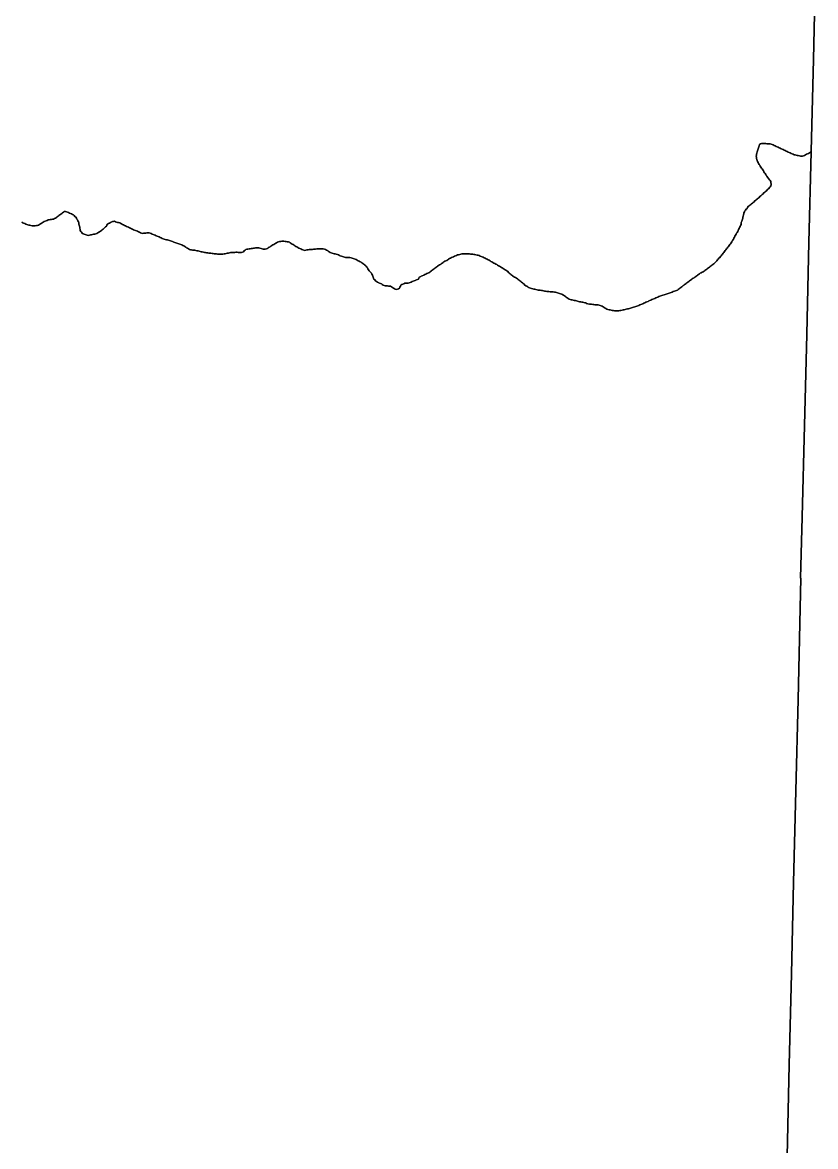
# Model space of a CAD drawing. Header units: inches. Extents: x 141448 to 685535, y 3466439 to 4099221.
# Drawn here: x 271397 to 285377, y 3782327 to 3802133 of the extents above; entities that cross this region are included whole.
import ezdxf

# ---------------------------------------------------------------- set-up
doc = ezdxf.new("R2010")
doc.units = ezdxf.units.IN
doc.header["$MEASUREMENT"] = 0
doc.layers.add('az_county', color=7, linetype='Continuous')

msp = doc.modelspace()

# ---------------------------------------------------------------- linework, layer by layer
at = {"layer": 'az_county'}
for points in [[(285377.0625, 3803091.75), (285338.78125, 3801478.75), (285299.5625, 3799864.5), (285299.28125, 3799851.5), (285287.28125, 3799845.25), (285271.15625, 3799834.25), (285253.875, 3799826), (285236.28125, 3799818.25), (285218.65625, 3799810.25), (285201.375, 3799801.75), (285185.15625, 3799791.25), (285167.875, 3799782.75), (285148.96875, 3799778.25), (285129.875, 3799775.25), (285110.875, 3799777.25), (285092.15625, 3799781.75), (285073.375, 3799787.25), (285054.65625, 3799791.25), (285035.78125, 3799795.25), (285016.65625, 3799798.5), (284997.78125, 3799801.75), (284980.875, 3799811), (284963.875, 3799820.25), (284945.78125, 3799826.75), (284927.5625, 3799833.5), (284910.0625, 3799841.25), (284892.5625, 3799849.75), (284875.28125, 3799858), (284857.875, 3799866.25), (284840.5625, 3799876.75), (284823.375, 3799883.5), (284806.0625, 3799892.25), (284788.78125, 3799900.5), (284771.375, 3799908.75), (284753.96875, 3799917.25), (284736.625, 3799925.75), (284719.25, 3799934.25), (284701.84375, 3799942.5), (284684.53125, 3799950.75), (284667.03125, 3799959.25), (284649.625, 3799967.25), (284632.125, 3799975.25), (284614.34375, 3799982.75), (284596.03125, 3799988.75), (284577.34375, 3799993.75), (284558.25, 3799996.5), (284538.9375, 3799995.75), (284519.75, 3799996.75), (284500.4375, 3799998.75), (284481.25, 3800000.5), (284461.9375, 3800000.25), (284441.9375, 3799999.75), (284422.25, 3799998), (284404.125, 3799993.75), (284391.34375, 3799981.25), (284383.25, 3799962.25), (284375.53125, 3799944.75), (284369.03125, 3799926.5), (284363.53125, 3799908), (284358.53125, 3799889.5), (284354.03125, 3799870.75), (284348.84375, 3799852.25), (284343.625, 3799833.25), (284338.75, 3799814.75), (284334.75, 3799796), (284333.03125, 3799777), (284335.25, 3799757.75), (284339.125, 3799738.75), (284343.125, 3799719.75), (284347.03125, 3799701), (284354.34375, 3799683.25), (284363.625, 3799666.25), (284373.25, 3799649.5), (284382.9375, 3799632.75), (284392.84375, 3799616.25), (284402.84375, 3799599.75), (284413.125, 3799583.5), (284423.84375, 3799567.25), (284435.75, 3799552.25), (284447.53125, 3799537), (284457.625, 3799520.5), (284465.84375, 3799503), (284476.25, 3799486.75), (284487.25, 3799471), (284498.34375, 3799455.25), (284509.75, 3799439.75), (284521.125, 3799424.25), (284532.4375, 3799408.5), (284543.84375, 3799392.75), (284555.75, 3799377.5), (284567.75, 3799362.25), (284578.84375, 3799346.25), (284588.125, 3799330.25), (284590.25, 3799310.75), (284595.25, 3799292), (284594.125, 3799272.75), (284586.25, 3799255.25), (284575.75, 3799239.25), (284564.25, 3799223.5), (284551.75, 3799208.75), (284538.25, 3799194.75), (284524.25, 3799181.75), (284510.25, 3799168.25), (284496.25, 3799155.25), (284482.03125, 3799142.25), (284467.84375, 3799129.25), (284453.625, 3799116.25), (284439.34375, 3799103.25), (284424.9375, 3799090.25), (284410.53125, 3799077.25), (284396.125, 3799064.75), (284381.75, 3799051.75), (284367.25, 3799039), (284352.75, 3799026.25), (284338.25, 3799013.5), (284323.75, 3799000.75), (284309.25, 3798988.25), (284294.75, 3798975.25), (284280.25, 3798962.75), (284265.4375, 3798950.25), (284250.25, 3798938.25), (284234.84375, 3798926.75), (284219.53125, 3798914.75), (284204.625, 3798902.5), (284190.625, 3798889.5), (284180.25, 3798873.25), (284170.03125, 3798856.75), (284157.03125, 3798842.75), (284143.75, 3798828.75), (284131.84375, 3798813.5), (284122.25, 3798796.75), (284116.03125, 3798778.5), (284110.75, 3798759.75), (284105.84375, 3798741.25), (284101.9375, 3798722.5), (284098.34375, 3798703.5), (284094.75, 3798684.5), (284090.53125, 3798665.75), (284083.9375, 3798647.75), (284075.34375, 3798630.25), (284065.125, 3798611.75), (284064.625, 3798593.25), (284064.125, 3798574.25), (284053.34375, 3798556.25), (284045.84375, 3798538.75), (284037.9375, 3798521), (284030.03125, 3798503.5), (284021.9375, 3798486), (284013.625, 3798468.5), (284004.9375, 3798451.25), (283995.25, 3798434.75), (283984.75, 3798418.5), (283975.9375, 3798401.25), (283967.34375, 3798384.25), (283957.34375, 3798367.75), (283947.53125, 3798351), (283938.25, 3798334.25), (283929.03125, 3798317), (283919.84375, 3798300), (283915.25, 3798291.75), (283910.34375, 3798283.25), (283900.53125, 3798266.75), (283890.125, 3798250.5), (283879.03125, 3798234.75), (283867.53125, 3798219.25), (283856.03125, 3798203.75), (283844.34375, 3798188.75), (283832.625, 3798173.25), (283820.84375, 3798158), (283808.9375, 3798142.75), (283797.03125, 3798127.75), (283784.9375, 3798112.75), (283772.84375, 3798097.75), (283760.75, 3798082.5), (283748.53125, 3798067.75), (283736.34375, 3798052.75), (283724.125, 3798037.75), (283711.84375, 3798022.75), (283699.53125, 3798007.75), (283687.25, 3797993.25), (283674.9375, 3797978.25), (283662.53125, 3797963.25), (283650.03125, 3797948.75), (283637.03125, 3797934.5), (283623.625, 3797920.75), (283610.03125, 3797906.75), (283596.125, 3797893.5), (283582.03125, 3797880.25), (283567.25, 3797868.25), (283551.84375, 3797856.25), (283536.625, 3797844.5), (283521.125, 3797833), (283505.53125, 3797821.75), (283490.125, 3797810.25), (283474.625, 3797798.75), (283459.125, 3797787.25), (283443.625, 3797775.75), (283428.03125, 3797764.25), (283412.34375, 3797753.25), (283396.53125, 3797742), (283380.53125, 3797731.25), (283363.625, 3797722.25), (283346.25, 3797714.25), (283330.34375, 3797703.25), (283314.53125, 3797692.25), (283298.84375, 3797681.25), (283283.03125, 3797670.25), (283267.34375, 3797659), (283251.53125, 3797647.75), (283235.84375, 3797636.75), (283220.25, 3797625.5), (283204.53125, 3797614.25), (283188.84375, 3797603), (283173.25, 3797591.75), (283157.53125, 3797580.25), (283141.84375, 3797569.25), (283126.25, 3797557.75), (283110.53125, 3797546.5), (283094.9375, 3797535.25), (283079.34375, 3797524), (283063.75, 3797512.75), (283048.25, 3797501.25), (283040.34375, 3797494.75), (283033.125, 3797489.25), (283017.9375, 3797477.25), (283002.25, 3797466.25), (282986.75, 3797454.75), (282971.84375, 3797442.25), (282957.125, 3797429.75), (282941.9375, 3797418), (282924.4375, 3797409.75), (282906.34375, 3797402.75), (282888.25, 3797396.25), (282869.9375, 3797390.25), (282851.625, 3797384.25), (282833.34375, 3797378.25), (282815.125, 3797371.75), (282797.75, 3797363.5), (282780.125, 3797355.5), (282761.4375, 3797350.75), (282742.84375, 3797346.25), (282725.25, 3797338.25), (282706.9375, 3797332), (282688.25, 3797327.25), (282669.34375, 3797322.75), (282650.84375, 3797317.75), (282632.84375, 3797311), (282615.03125, 3797303.25), (282597.53125, 3797295.25), (282579.84375, 3797287.5), (282562.25, 3797279.75), (282544.53125, 3797272.25), (282526.75, 3797264.75), (282509.03125, 3797257), (282491.3125, 3797249.25), (282473.59375, 3797241.75), (282455.90625, 3797234.25), (282438.21875, 3797226.25), (282425.40625, 3797218.25), (282403.09375, 3797210.5), (282385.71875, 3797202.25), (282368.3125, 3797193.75), (282350.8125, 3797185.5), (282333.3125, 3797177.75), (282315.59375, 3797170.25), (282297.71875, 3797162.75), (282279.71875, 3797156), (282261.59375, 3797149.25), (282243.5, 3797142.75), (282225.3125, 3797136.25), (282207.21875, 3797129.75), (282189.09375, 3797123), (282171, 3797116.25), (282152.8125, 3797109.75), (282134.71875, 3797103.25), (282116.3125, 3797097.25), (282097.8125, 3797092.25), (282078.90625, 3797088.25), (282060, 3797084.75), (282041.09375, 3797080.75), (282022.21875, 3797076.75), (282003.3125, 3797072.75), (281984.5, 3797068.75), (281965.59375, 3797064.75), (281946.71875, 3797060.75), (281927.8125, 3797056.75), (281908.90625, 3797053.25), (281889.71875, 3797051.75), (281870.40625, 3797050.75), (281851.09375, 3797051.5), (281831.90625, 3797053.5), (281812.8125, 3797056.25), (281793.8125, 3797059.25), (281774.90625, 3797063.25), (281756, 3797067.5), (281737.21875, 3797072), (281718.71875, 3797077.25), (281700.59375, 3797083.75), (281683, 3797091.75), (281666, 3797101), (281650, 3797111.75), (281634.90625, 3797123.75), (281618.3125, 3797133.75), (281600.59375, 3797141.25), (281582.3125, 3797147.75), (281563.8125, 3797152.75), (281544.90625, 3797156), (281525.71875, 3797157.75), (281506.3125, 3797158.5), (281487.09375, 3797159.75), (281467.8125, 3797161.75), (281448.90625, 3797165.25), (281430.21875, 3797169.75), (281392.5, 3797172.75), (281336.5, 3797183.5), (281336.71875, 3797191.25), (281313.21875, 3797196), (281294.5, 3797201), (281275.71875, 3797205.25), (281256.59375, 3797207.75), (281237.40625, 3797210), (281218.5, 3797213.75), (281199.71875, 3797218.25), (281181, 3797222.75), (281162.21875, 3797227.25), (281143.3125, 3797231.75), (281124.5, 3797235.75), (281105.59375, 3797240), (281086.8125, 3797244.5), (281068.09375, 3797249), (281049.5, 3797254), (281031.5, 3797260.75), (281014.71875, 3797270.25), (280998.40625, 3797280.75), (280982.8125, 3797292.25), (280968.3125, 3797305), (280953.21875, 3797317.25), (280937.21875, 3797327.75), (280919.71875, 3797336.25), (280902.09375, 3797343.75), (280884.21875, 3797351.25), (280866.21875, 3797358.25), (280848.09375, 3797365.25), (280826, 3797370.75), (280810.8125, 3797374.75), (280792.21875, 3797380.25), (280773.3125, 3797384.25), (280754, 3797384.75), (280734.8125, 3797385.75), (280715.59375, 3797387.75), (280696.40625, 3797389.75), (280677.21875, 3797391.75), (280658, 3797393.75), (280638.8125, 3797395.75), (280619.71875, 3797398.25), (280600.5, 3797400.75), (280581.59375, 3797404.5), (280562.8125, 3797409), (280543.8125, 3797412.5), (280524.59375, 3797414.25), (280505.3125, 3797416), (280486.40625, 3797419.5), (280467.5, 3797423.5), (280448.71875, 3797427.75), (280429.71875, 3797431.5), (280410.59375, 3797434.75), (280391.59375, 3797438.25), (280373, 3797443.25), (280354.8125, 3797449.5), (280337, 3797457.25), (280319.71875, 3797465.5), (280302.71875, 3797474.75), (280286.21875, 3797484.75), (280270.3125, 3797495.75), (280255, 3797507.5), (280240, 3797519.75), (280225.21875, 3797532), (280210.40625, 3797544.5), (280195.59375, 3797556.75), (280180.71875, 3797569.25), (280165.8125, 3797581.5), (280151.21875, 3797594.25), (280137, 3797607.25), (280121.71875, 3797619), (280105.3125, 3797629.25), (280088.3125, 3797638.25), (280070.90625, 3797647), (280053.78125, 3797656), (280037.78125, 3797666.25), (280022.78125, 3797678.5), (280008.28125, 3797691.25), (279993.6875, 3797704.25), (279978.28125, 3797715.75), (279963.28125, 3797728), (279950.6875, 3797742.75), (279936.6875, 3797755.75), (279920.5625, 3797766.5), (279904.375, 3797776.75), (279888.1875, 3797787.5), (279871.96875, 3797798), (279855.78125, 3797808.25), (279839.46875, 3797818.75), (279823.1875, 3797829.25), (279806.78125, 3797839.25), (279789.78125, 3797848.25), (279772.6875, 3797857.5), (279756.78125, 3797868.5), (279739.78125, 3797877.5), (279722.1875, 3797885.25), (279705.28125, 3797894.75), (279688.6875, 3797904.5), (279672.0625, 3797914.25), (279655.46875, 3797924.25), (279638.96875, 3797934.25), (279622.28125, 3797944), (279605.46875, 3797953.5), (279588.1875, 3797962), (279570.5625, 3797970), (279553.46875, 3797979), (279536.5625, 3797988.25), (279518.875, 3797995.75), (279500.96875, 3798003.25), (279483.1875, 3798010.75), (279465.1875, 3798017.75), (279447.0625, 3798024.5), (279428.78125, 3798030.75), (279410.28125, 3798035.75), (279391.46875, 3798039.75), (279372.375, 3798043.25), (279353.375, 3798046.75), (279334.28125, 3798049.25), (279314.96875, 3798051.25), (279295.78125, 3798053), (279276.6875, 3798055), (279257.46875, 3798057), (279238.1875, 3798058.75), (279231.46875, 3798059), (279218.875, 3798059.25), (279199.5625, 3798058.75), (279180.28125, 3798057.75), (279160.96875, 3798056.25), (279141.78125, 3798054.25), (279122.78125, 3798051.75), (279104.0625, 3798046.75), (279085.375, 3798042), (279066.78125, 3798036.75), (279049.1875, 3798028.75), (279031.96875, 3798020.25), (279013.96875, 3798013.25), (278995.96875, 3798006.25), (278978.28125, 3797998.25), (278960.6875, 3797990.25), (278943.1875, 3797982.25), (278925.875, 3797973.75), (278908.96875, 3797964.5), (278893.46875, 3797952.75), (278877.46875, 3797942.25), (278859.0625, 3797936.25), (278841.6875, 3797928.25), (278826.28125, 3797916.5), (278810.78125, 3797905), (278794.96875, 3797893.75), (278779.1875, 3797882.75), (278763.375, 3797871.75), (278747.5625, 3797860.75), (278731.78125, 3797849.5), (278715.875, 3797838.5), (278699.96875, 3797827.5), (278683.96875, 3797816.75), (278668.0625, 3797805.75), (278652.5625, 3797794.25), (278637.1875, 3797782.75), (278621.96875, 3797770.75), (278606.78125, 3797758.75), (278591.6875, 3797746.75), (278576.375, 3797734.75), (278560.78125, 3797723.5), (278544.1875, 3797714.25), (278525.78125, 3797708), (278507.6875, 3797701), (278490.78125, 3797691.75), (278474.28125, 3797681.75), (278441.1875, 3797670.25), (278423.96875, 3797661.25), (278417.96875, 3797658), (278406.78125, 3797652.25), (278389.28125, 3797643.25), (278385.875, 3797624), (278375.96875, 3797610.5), (278359.1875, 3797602.75), (278340.96875, 3797595.75), (278322.1875, 3797589.5), (278303.1875, 3797583.25), (278284.96875, 3797576.25), (278267.46875, 3797568), (278250.28125, 3797559.25), (278233.1875, 3797550.25), (278214.78125, 3797544.25), (278195.78125, 3797540.75), (278176.46875, 3797541.5), (278157.1875, 3797542.75), (278138.875, 3797537.25), (278121.1875, 3797528.75), (278102.96875, 3797521.75), (278085.0625, 3797514.25), (278069.46875, 3797503.75), (278060.375, 3797486.25), (278051.1875, 3797469.25), (278040.78125, 3797453.25), (278024.875, 3797442.25), (278006.6875, 3797435.25), (277987.5625, 3797431.25), (277968.875, 3797434.75), (277952.1875, 3797444.25), (277935.875, 3797454.75), (277919.6875, 3797465.75), (277903.46875, 3797476), (277886.78125, 3797485.5), (277867.5625, 3797488.25), (277848.28125, 3797489.5), (277828.96875, 3797490.75), (277809.78125, 3797492.25), (277790.46875, 3797494), (277771.46875, 3797496.75), (277753.28125, 3797503.25), (277738.46875, 3797515.5), (277723.875, 3797528.25), (277706.28125, 3797535.75), (277688.0625, 3797542.5), (277669.96875, 3797549.25), (277652.84375, 3797558.25), (277637.34375, 3797569.75), (277623.25, 3797583), (277607.25, 3797597.75), (277592.9375, 3797610.75), (277587.34375, 3797628.25), (277580.25, 3797646.25), (277574.03125, 3797664.5), (277567.25, 3797682.75), (277558.4375, 3797699.75), (277547.53125, 3797715.5), (277535.4375, 3797730.75), (277522.9375, 3797745.5), (277509.34375, 3797759.25), (277496.65625, 3797773.75), (277485.53125, 3797789.75), (277477.25, 3797807.25), (277469.34375, 3797824.75), (277456.84375, 3797839.25), (277442.65625, 3797852.5), (277427.84375, 3797865), (277412.9375, 3797877.25), (277397.65625, 3797889.25), (277381.9375, 3797900.25), (277365.75, 3797910.75), (277347.9375, 3797918.25), (277330.25, 3797926.25), (277313.75, 3797936), (277297.15625, 3797945.75), (277280.15625, 3797955.25), (277262.84375, 3797963.75), (277244.9375, 3797970.75), (277226.4375, 3797976.75), (277207.84375, 3797981.75), (277189.03125, 3797986.25), (277170.03125, 3797989.75), (277150.9375, 3797992.25), (277131.75, 3797994.25), (277112.4375, 3797993.75), (277093.15625, 3797993.25), (277074.25, 3797997.25), (277055.53125, 3798002.25), (277037.03125, 3798007.75), (277018.4375, 3798013.25), (277000.15625, 3798019.25), (276983.03125, 3798028), (276966.15625, 3798037.25), (276948.15625, 3798044.25), (276929.65625, 3798050), (276910.9375, 3798055.25), (276892.15625, 3798059.25), (276873.25, 3798062.75), (276853.84375, 3798065.75), (276835.9375, 3798072), (276820.03125, 3798083), (276803.9375, 3798093.75), (276787.75, 3798104.25), (276771.4375, 3798114.75), (276754.75, 3798124.25), (276737.25, 3798132.25), (276718.84375, 3798138.5), (276699.9375, 3798143.25), (276680.9375, 3798146.25), (276661.75, 3798147.25), (276642.34375, 3798147.25), (276622.9375, 3798146.25), (276603.75, 3798145), (276584.53125, 3798143), (276565.34375, 3798140.75), (276546.15625, 3798139), (276526.84375, 3798137.25), (276507.65625, 3798135.25), (276488.4375, 3798133.75), (276469.25, 3798132.5), (276449.9375, 3798131.25), (276430.75, 3798128.75), (276411.75, 3798125), (276392.84375, 3798120.5), (276373.9375, 3798117), (276355.15625, 3798119.75), (276336.84375, 3798127), (276319.03125, 3798134.25), (276301.4375, 3798142.25), (276283.9375, 3798150.5), (276266.65625, 3798159.25), (276249.65625, 3798168.25), (276232.75, 3798177.75), (276216.4375, 3798187.75), (276200.4375, 3798198.75), (276183.9375, 3798208.75), (276167.4375, 3798218.75), (276150.9375, 3798228.75), (276134.53125, 3798239.25), (276118.25, 3798250), (276101.65625, 3798259.75), (276083.84375, 3798266.25), (276065.15625, 3798270.75), (276045.9375, 3798274), (276026.65625, 3798276.75), (276007.03125, 3798279.25), (275988.15625, 3798280.5), (275968.9375, 3798280.25), (275949.84375, 3798277), (275930.53125, 3798274.25), (275911.75, 3798269.75), (275894.53125, 3798261.75), (275877.65625, 3798252.5), (275860.9375, 3798242.75), (275844.34375, 3798232.75), (275827.75, 3798222.75), (275810.9375, 3798213.25), (275794.25, 3798203.5), (275777.65625, 3798193.75), (275761.4375, 3798183), (275745.65625, 3798172), (275729.9375, 3798160.75), (275714.03125, 3798149.5), (275696.03125, 3798142.75), (275676.9375, 3798138.25), (275657.75, 3798137.75), (275638.84375, 3798140.5), (275619.84375, 3798144.75), (275602.75, 3798149.25), (275582.4375, 3798155.25), (275564.25, 3798161.75), (275545.25, 3798163.75), (275525.75, 3798163), (275506.65625, 3798160.25), (275487.65625, 3798157), (275468.4375, 3798154.75), (275449.25, 3798152.75), (275430.15625, 3798150.25), (275410.9375, 3798147.75), (275391.75, 3798144.75), (275372.65625, 3798141.75), (275353.65625, 3798137.75), (275335.4375, 3798132.75), (275319.9375, 3798120.75), (275306.4375, 3798106.75), (275292.9375, 3798093.25), (275275.9375, 3798083.75), (275257.15625, 3798080.25), (275237.9375, 3798080.25), (275218.65625, 3798081.5), (275212.125, 3798081.75), (275199.21875, 3798082.75), (275179.8125, 3798084), (275160.5, 3798083.75), (275141.40625, 3798077.75), (275122.21875, 3798078.25), (275102.90625, 3798078.75), (275083.71875, 3798079), (275064.625, 3798079.25), (275045.3125, 3798072.75), (275026.21875, 3798069.75), (275007.3125, 3798066), (274988.5, 3798061.25), (274969.625, 3798057.25), (274950.625, 3798054.75), (274931.3125, 3798053.25), (274912, 3798052.75), (274892.71875, 3798052.5), (274873.40625, 3798052.25), (274854, 3798052.25), (274834.71875, 3798053), (274815.625, 3798054.75), (274796.40625, 3798057.5), (274777.21875, 3798059.5), (274758.125, 3798061.75), (274738.90625, 3798063.75), (274719.71875, 3798065.75), (274700.625, 3798068.25), (274681.40625, 3798071.25), (274662.40625, 3798073.75), (274643.21875, 3798076.75), (274624.21875, 3798079.75), (274605.125, 3798082.75), (274586, 3798085.25), (274566.90625, 3798091.75), (274548.125, 3798092.25), (274529.40625, 3798097.25), (274510.71875, 3798102), (274491.90625, 3798106.75), (274473.21875, 3798111.25), (274454.40625, 3798115.75), (274435.5, 3798119.75), (274419.90625, 3798121.75), (274397.125, 3798122.25), (274377.90625, 3798124.5), (274359.125, 3798129), (274340.8125, 3798135.25), (274323.625, 3798144), (274307.125, 3798154), (274290.8125, 3798164.25), (274274.625, 3798175), (274258.40625, 3798185.75), (274242.21875, 3798196.25), (274225.71875, 3798206.25), (274209, 3798215.5), (274191.21875, 3798222.75), (274172.71875, 3798228.75), (274154.125, 3798234.25), (274135.71875, 3798239.75), (274117.21875, 3798245.5), (274098.90625, 3798251.75), (274080.8125, 3798258.25), (274062.71875, 3798265.25), (274044.625, 3798271.75), (274026.5, 3798278.5), (274008.40625, 3798285.25), (273990.21875, 3798291.5), (273971.71875, 3798297), (273952.71875, 3798301), (273933.71875, 3798304.75), (273914.90625, 3798308.75), (273896.625, 3798314.5), (273878.625, 3798321.75), (273860.90625, 3798329.5), (273843.3125, 3798337.5), (273825.71875, 3798345.5), (273808.21875, 3798353.5), (273790.625, 3798361.5), (273772.90625, 3798369.25), (273755.125, 3798376.75), (273737.21875, 3798383.75), (273719.21875, 3798390.75), (273701.40625, 3798398.25), (273683.71875, 3798406), (273665.71875, 3798412.75), (273647.21875, 3798418.75), (273628.40625, 3798424), (273609.40625, 3798426.25), (273590.3125, 3798425.75), (273571.125, 3798423.5), (273551.8125, 3798420.75), (273532.625, 3798418.75), (273513.125, 3798417.75), (273493.8125, 3798419.5), (273476.90625, 3798427.75), (273460.8125, 3798438.75), (273443.21875, 3798447), (273425.5, 3798454.75), (273407.71875, 3798462), (273389.71875, 3798469.25), (273371.21875, 3798475), (273352.90625, 3798481), (273335.3125, 3798488.75), (273319.125, 3798499.25), (273302.625, 3798509.25), (273284.625, 3798516.25), (273266.90625, 3798523.75), (273249.625, 3798532.25), (273232.21875, 3798540.75), (273214.90625, 3798549.25), (273197.5, 3798557.75), (273180.125, 3798566), (273162.71875, 3798574.25), (273145.5, 3798583.25), (273128.21875, 3798592), (273110.71875, 3798600.25), (273092.625, 3798606.75), (273073.5, 3798609.75), (273054.5, 3798613.25), (273037.3125, 3798622.5), (273019.90625, 3798629.75), (273000.625, 3798628.5), (272981.625, 3798623.75), (272963.625, 3798616.75), (272946.125, 3798608.25), (272929.125, 3798599.25), (272912.625, 3798588.75), (272897.625, 3798577), (272886.21875, 3798561.5), (272875.71875, 3798545), (272862.3125, 3798531.25), (272847.90625, 3798518.25), (272834.125, 3798504.75), (272817.21875, 3798492.25), (272804.90625, 3798479.75), (272789.71875, 3798467.75), (272774.09375, 3798456.25), (272757.96875, 3798445.75), (272741.28125, 3798436), (272724.375, 3798426.5), (272707.1875, 3798417.75), (272689.6875, 3798409.5), (272671.375, 3798403.75), (272652.1875, 3798401.25), (272633.28125, 3798396.75), (272614.59375, 3798392.25), (272595.59375, 3798389), (272576.6875, 3798385), (272558.09375, 3798379.75), (272539.375, 3798383.25), (272520.875, 3798389.5), (272502.1875, 3798395), (272484.09375, 3798401.25), (272467.09375, 3798410.75), (272452.1875, 3798422.75), (272439.375, 3798437.25), (272427.28125, 3798452.25), (272416.375, 3798468.25), (272412.375, 3798487.25), (272409.6875, 3798506.25), (272405.78125, 3798525.25), (272401.375, 3798544.25), (272396.875, 3798562.75), (272392.375, 3798581.75), (272388.28125, 3798600.75), (272383.1875, 3798619.25), (272375.28125, 3798636.75), (272364.875, 3798653), (272354.28125, 3798669.25), (272346.875, 3798687), (272336.375, 3798702.75), (272322.875, 3798716.75), (272309.1875, 3798730.5), (272294.59375, 3798743), (272278.46875, 3798752.75), (272261.09375, 3798762.25), (272243.09375, 3798769), (272224.875, 3798775.5), (272206.6875, 3798782.25), (272188.875, 3798789.5), (272171.09375, 3798797), (272153.375, 3798804.25), (272134.09375, 3798801.75), (272118.78125, 3798790.5), (272104.375, 3798777.25), (272088.6875, 3798766), (272071.96875, 3798758.25), (272055.6875, 3798745.75), (272040.59375, 3798734), (272025.875, 3798721.25), (272011.28125, 3798708.75), (271996.375, 3798696.25), (271980.59375, 3798685.25), (271963.375, 3798676.75), (271945.28125, 3798669.75), (271926.59375, 3798665.25), (271907.375, 3798662.75), (271888.09375, 3798660.5), (271868.96875, 3798658), (271850.375, 3798653.25), (271832.59375, 3798645.75), (271814.46875, 3798638.75), (271796.375, 3798632), (271778.875, 3798624.25), (271762.1875, 3798614.5), (271745.875, 3798604), (271729.6875, 3798593.5), (271713.59375, 3798582.75), (271697.09375, 3798572.75), (271679.6875, 3798564.25), (271661.1875, 3798558.75), (271642.375, 3798554.25), (271623.375, 3798550.5), (271604.1875, 3798548.75), (271584.96875, 3798549.25), (271565.59375, 3798551.25), (271546.46875, 3798554.25), (271527.78125, 3798559), (271509.375, 3798564.75), (271490.875, 3798570.25), (271472.375, 3798576), (271454.09375, 3798582.25), (271436.09375, 3798589.25), (271418.28125, 3798596.75), (271401.09375, 3798605.25), (271384.375, 3798615)], [(284876.3125, 3782156.5), (284914.71875, 3783765.25), (284953, 3785372.25), (284991.53125, 3786981.5), (285030.125, 3788593.25), (285068.75, 3790201.25), (285105.84375, 3791814.75), (285118.03125, 3792343.25), (285111.34375, 3792342.75), (285139.84375, 3793414), (285140.03125, 3793421.25), (285180.78125, 3795032.25), (285221.28125, 3796633.75), (285221.46875, 3796643.75), (285260.46875, 3798253.75), (285299.28125, 3799851.5), (285299.5625, 3799864.5), (285338.78125, 3801478.75), (285377.0625, 3803091.75)], [(271384.375, 3798615), (271401.09375, 3798605.25), (271418.28125, 3798596.75), (271436.09375, 3798589.25), (271454.09375, 3798582.25), (271472.375, 3798576), (271490.875, 3798570.25), (271509.375, 3798564.75), (271527.78125, 3798559), (271546.46875, 3798554.25), (271565.59375, 3798551.25), (271584.96875, 3798549.25), (271604.1875, 3798548.75), (271623.375, 3798550.5), (271642.375, 3798554.25), (271661.1875, 3798558.75), (271679.6875, 3798564.25), (271697.09375, 3798572.75), (271713.59375, 3798582.75), (271729.6875, 3798593.5), (271745.875, 3798604), (271762.1875, 3798614.5), (271778.875, 3798624.25), (271796.375, 3798632), (271814.46875, 3798638.75), (271832.59375, 3798645.75), (271850.375, 3798653.25), (271868.96875, 3798658), (271888.09375, 3798660.5), (271907.375, 3798662.75), (271926.59375, 3798665.25), (271945.28125, 3798669.75), (271963.375, 3798676.75), (271980.59375, 3798685.25), (271996.375, 3798696.25), (272011.28125, 3798708.75), (272025.875, 3798721.25), (272040.59375, 3798734), (272055.6875, 3798745.75), (272071.96875, 3798758.25), (272088.6875, 3798766), (272104.375, 3798777.25), (272118.78125, 3798790.5), (272134.09375, 3798801.75), (272153.375, 3798804.25), (272171.09375, 3798797), (272188.875, 3798789.5), (272206.6875, 3798782.25), (272224.875, 3798775.5), (272243.09375, 3798769), (272261.09375, 3798762.25), (272278.46875, 3798752.75), (272294.59375, 3798743), (272309.1875, 3798730.5), (272322.875, 3798716.75), (272336.375, 3798702.75), (272346.875, 3798687), (272354.28125, 3798669.25), (272364.875, 3798653), (272375.28125, 3798636.75), (272383.1875, 3798619.25), (272388.28125, 3798600.75), (272392.375, 3798581.75), (272396.875, 3798562.75), (272401.375, 3798544.25), (272405.78125, 3798525.25), (272409.6875, 3798506.25), (272412.375, 3798487.25), (272416.375, 3798468.25), (272427.28125, 3798452.25), (272439.375, 3798437.25), (272452.1875, 3798422.75), (272467.09375, 3798410.75), (272484.09375, 3798401.25), (272502.1875, 3798395), (272520.875, 3798389.5), (272539.375, 3798383.25), (272558.09375, 3798379.75), (272576.6875, 3798385), (272595.59375, 3798389), (272614.59375, 3798392.25), (272633.28125, 3798396.75), (272652.1875, 3798401.25), (272671.375, 3798403.75), (272689.6875, 3798409.5), (272707.1875, 3798417.75), (272724.375, 3798426.5), (272741.28125, 3798436), (272757.96875, 3798445.75), (272774.09375, 3798456.25), (272789.71875, 3798467.75), (272804.90625, 3798479.75), (272817.21875, 3798492.25), (272834.125, 3798504.75), (272847.90625, 3798518.25), (272862.3125, 3798531.25), (272875.71875, 3798545), (272886.21875, 3798561.5), (272897.625, 3798577), (272912.625, 3798588.75), (272929.125, 3798599.25), (272946.125, 3798608.25), (272963.625, 3798616.75), (272981.625, 3798623.75), (273000.625, 3798628.5), (273019.90625, 3798629.75), (273037.3125, 3798622.5), (273054.5, 3798613.25), (273073.5, 3798609.75), (273092.625, 3798606.75), (273110.71875, 3798600.25), (273128.21875, 3798592), (273145.5, 3798583.25), (273162.71875, 3798574.25), (273180.125, 3798566), (273197.5, 3798557.75), (273214.90625, 3798549.25), (273232.21875, 3798540.75), (273249.625, 3798532.25), (273266.90625, 3798523.75), (273284.625, 3798516.25), (273302.625, 3798509.25), (273319.125, 3798499.25), (273335.3125, 3798488.75), (273352.90625, 3798481), (273371.21875, 3798475), (273389.71875, 3798469.25), (273407.71875, 3798462), (273425.5, 3798454.75), (273443.21875, 3798447), (273460.8125, 3798438.75), (273476.90625, 3798427.75), (273493.8125, 3798419.5), (273513.125, 3798417.75), (273532.625, 3798418.75), (273551.8125, 3798420.75), (273571.125, 3798423.5), (273590.3125, 3798425.75), (273609.40625, 3798426.25), (273628.40625, 3798424), (273647.21875, 3798418.75), (273665.71875, 3798412.75), (273683.71875, 3798406), (273701.40625, 3798398.25), (273719.21875, 3798390.75), (273737.21875, 3798383.75), (273755.125, 3798376.75), (273772.90625, 3798369.25), (273790.625, 3798361.5), (273808.21875, 3798353.5), (273825.71875, 3798345.5), (273843.3125, 3798337.5), (273860.90625, 3798329.5), (273878.625, 3798321.75), (273896.625, 3798314.5), (273914.90625, 3798308.75), (273933.71875, 3798304.75), (273952.71875, 3798301), (273971.71875, 3798297), (273990.21875, 3798291.5), (274008.40625, 3798285.25), (274026.5, 3798278.5), (274044.625, 3798271.75), (274062.71875, 3798265.25), (274080.8125, 3798258.25), (274098.90625, 3798251.75), (274117.21875, 3798245.5), (274135.71875, 3798239.75), (274154.125, 3798234.25), (274172.71875, 3798228.75), (274191.21875, 3798222.75), (274209, 3798215.5), (274225.71875, 3798206.25), (274242.21875, 3798196.25), (274258.40625, 3798185.75), (274274.625, 3798175), (274290.8125, 3798164.25), (274307.125, 3798154), (274323.625, 3798144), (274340.8125, 3798135.25), (274359.125, 3798129), (274377.90625, 3798124.5), (274397.125, 3798122.25), (274419.90625, 3798121.75), (274435.5, 3798119.75), (274454.40625, 3798115.75), (274473.21875, 3798111.25), (274491.90625, 3798106.75), (274510.71875, 3798102), (274529.40625, 3798097.25), (274548.125, 3798092.25), (274566.90625, 3798091.75), (274586, 3798085.25), (274605.125, 3798082.75), (274624.21875, 3798079.75), (274643.21875, 3798076.75), (274662.40625, 3798073.75), (274681.40625, 3798071.25), (274700.625, 3798068.25), (274719.71875, 3798065.75), (274738.90625, 3798063.75), (274758.125, 3798061.75), (274777.21875, 3798059.5), (274796.40625, 3798057.5), (274815.625, 3798054.75), (274834.71875, 3798053), (274854, 3798052.25), (274873.40625, 3798052.25), (274892.71875, 3798052.5), (274912, 3798052.75), (274931.3125, 3798053.25), (274950.625, 3798054.75), (274969.625, 3798057.25), (274988.5, 3798061.25), (275007.3125, 3798066), (275026.21875, 3798069.75), (275045.3125, 3798072.75), (275064.625, 3798079.25), (275083.71875, 3798079), (275102.90625, 3798078.75), (275122.21875, 3798078.25), (275141.40625, 3798077.75), (275160.5, 3798083.75), (275179.8125, 3798084), (275199.21875, 3798082.75), (275212.125, 3798081.75), (275218.65625, 3798081.5), (275237.9375, 3798080.25), (275257.15625, 3798080.25), (275275.9375, 3798083.75), (275292.9375, 3798093.25), (275306.4375, 3798106.75), (275319.9375, 3798120.75), (275335.4375, 3798132.75), (275353.65625, 3798137.75), (275372.65625, 3798141.75), (275391.75, 3798144.75), (275410.9375, 3798147.75), (275430.15625, 3798150.25), (275449.25, 3798152.75), (275468.4375, 3798154.75), (275487.65625, 3798157), (275506.65625, 3798160.25), (275525.75, 3798163), (275545.25, 3798163.75), (275564.25, 3798161.75), (275582.4375, 3798155.25), (275602.75, 3798149.25), (275619.84375, 3798144.75), (275638.84375, 3798140.5), (275657.75, 3798137.75), (275676.9375, 3798138.25), (275696.03125, 3798142.75), (275714.03125, 3798149.5), (275729.9375, 3798160.75), (275745.65625, 3798172), (275761.4375, 3798183), (275777.65625, 3798193.75), (275794.25, 3798203.5), (275810.9375, 3798213.25), (275827.75, 3798222.75), (275844.34375, 3798232.75), (275860.9375, 3798242.75), (275877.65625, 3798252.5), (275894.53125, 3798261.75), (275911.75, 3798269.75), (275930.53125, 3798274.25), (275949.84375, 3798277), (275968.9375, 3798280.25), (275988.15625, 3798280.5), (276007.03125, 3798279.25), (276026.65625, 3798276.75), (276045.9375, 3798274), (276065.15625, 3798270.75), (276083.84375, 3798266.25), (276101.65625, 3798259.75), (276118.25, 3798250), (276134.53125, 3798239.25), (276150.9375, 3798228.75), (276167.4375, 3798218.75), (276183.9375, 3798208.75), (276200.4375, 3798198.75), (276216.4375, 3798187.75), (276232.75, 3798177.75), (276249.65625, 3798168.25), (276266.65625, 3798159.25), (276283.9375, 3798150.5), (276301.4375, 3798142.25), (276319.03125, 3798134.25), (276336.84375, 3798127), (276355.15625, 3798119.75), (276373.9375, 3798117), (276392.84375, 3798120.5), (276411.75, 3798125), (276430.75, 3798128.75), (276449.9375, 3798131.25), (276469.25, 3798132.5), (276488.4375, 3798133.75), (276507.65625, 3798135.25), (276526.84375, 3798137.25), (276546.15625, 3798139), (276565.34375, 3798140.75), (276584.53125, 3798143), (276603.75, 3798145), (276622.9375, 3798146.25), (276642.34375, 3798147.25), (276661.75, 3798147.25), (276680.9375, 3798146.25), (276699.9375, 3798143.25), (276718.84375, 3798138.5), (276737.25, 3798132.25), (276754.75, 3798124.25), (276771.4375, 3798114.75), (276787.75, 3798104.25), (276803.9375, 3798093.75), (276820.03125, 3798083), (276835.9375, 3798072), (276853.84375, 3798065.75), (276873.25, 3798062.75), (276892.15625, 3798059.25), (276910.9375, 3798055.25), (276929.65625, 3798050), (276948.15625, 3798044.25), (276966.15625, 3798037.25), (276983.03125, 3798028), (277000.15625, 3798019.25), (277018.4375, 3798013.25), (277037.03125, 3798007.75), (277055.53125, 3798002.25), (277074.25, 3797997.25), (277093.15625, 3797993.25), (277112.4375, 3797993.75), (277131.75, 3797994.25), (277150.9375, 3797992.25), (277170.03125, 3797989.75), (277189.03125, 3797986.25), (277207.84375, 3797981.75), (277226.4375, 3797976.75), (277244.9375, 3797970.75), (277262.84375, 3797963.75), (277280.15625, 3797955.25), (277297.15625, 3797945.75), (277313.75, 3797936), (277330.25, 3797926.25), (277347.9375, 3797918.25), (277365.75, 3797910.75), (277381.9375, 3797900.25), (277397.65625, 3797889.25), (277412.9375, 3797877.25), (277427.84375, 3797865), (277442.65625, 3797852.5), (277456.84375, 3797839.25), (277469.34375, 3797824.75), (277477.25, 3797807.25), (277485.53125, 3797789.75), (277496.65625, 3797773.75), (277509.34375, 3797759.25), (277522.9375, 3797745.5), (277535.4375, 3797730.75), (277547.53125, 3797715.5), (277558.4375, 3797699.75), (277567.25, 3797682.75), (277574.03125, 3797664.5), (277580.25, 3797646.25), (277587.34375, 3797628.25), (277592.9375, 3797610.75), (277607.25, 3797597.75), (277623.25, 3797583), (277637.34375, 3797569.75), (277652.84375, 3797558.25), (277669.96875, 3797549.25), (277688.0625, 3797542.5), (277706.28125, 3797535.75), (277723.875, 3797528.25), (277738.46875, 3797515.5), (277753.28125, 3797503.25), (277771.46875, 3797496.75), (277790.46875, 3797494), (277809.78125, 3797492.25), (277828.96875, 3797490.75), (277848.28125, 3797489.5), (277867.5625, 3797488.25), (277886.78125, 3797485.5), (277903.46875, 3797476), (277919.6875, 3797465.75), (277935.875, 3797454.75), (277952.1875, 3797444.25), (277968.875, 3797434.75), (277987.5625, 3797431.25), (278006.6875, 3797435.25), (278024.875, 3797442.25), (278040.78125, 3797453.25), (278051.1875, 3797469.25), (278060.375, 3797486.25), (278069.46875, 3797503.75), (278085.0625, 3797514.25), (278102.96875, 3797521.75), (278121.1875, 3797528.75), (278138.875, 3797537.25), (278157.1875, 3797542.75), (278176.46875, 3797541.5), (278195.78125, 3797540.75), (278214.78125, 3797544.25), (278233.1875, 3797550.25), (278250.28125, 3797559.25), (278267.46875, 3797568), (278284.96875, 3797576.25), (278303.1875, 3797583.25), (278322.1875, 3797589.5), (278340.96875, 3797595.75), (278359.1875, 3797602.75), (278375.96875, 3797610.5), (278385.875, 3797624), (278389.28125, 3797643.25), (278406.78125, 3797652.25), (278417.96875, 3797658), (278423.96875, 3797661.25), (278441.1875, 3797670.25), (278474.28125, 3797681.75), (278490.78125, 3797691.75), (278507.6875, 3797701), (278525.78125, 3797708), (278544.1875, 3797714.25), (278560.78125, 3797723.5), (278576.375, 3797734.75), (278591.6875, 3797746.75), (278606.78125, 3797758.75), (278621.96875, 3797770.75), (278637.1875, 3797782.75), (278652.5625, 3797794.25), (278668.0625, 3797805.75), (278683.96875, 3797816.75), (278699.96875, 3797827.5), (278715.875, 3797838.5), (278731.78125, 3797849.5), (278747.5625, 3797860.75), (278763.375, 3797871.75), (278779.1875, 3797882.75), (278794.96875, 3797893.75), (278810.78125, 3797905), (278826.28125, 3797916.5), (278841.6875, 3797928.25), (278859.0625, 3797936.25), (278877.46875, 3797942.25), (278893.46875, 3797952.75), (278908.96875, 3797964.5), (278925.875, 3797973.75), (278943.1875, 3797982.25), (278960.6875, 3797990.25), (278978.28125, 3797998.25), (278995.96875, 3798006.25), (279013.96875, 3798013.25), (279031.96875, 3798020.25), (279049.1875, 3798028.75), (279066.78125, 3798036.75), (279085.375, 3798042), (279104.0625, 3798046.75), (279122.78125, 3798051.75), (279141.78125, 3798054.25), (279160.96875, 3798056.25), (279180.28125, 3798057.75), (279199.5625, 3798058.75), (279218.875, 3798059.25), (279231.46875, 3798059), (279238.1875, 3798058.75), (279257.46875, 3798057), (279276.6875, 3798055), (279295.78125, 3798053), (279314.96875, 3798051.25), (279334.28125, 3798049.25), (279353.375, 3798046.75), (279372.375, 3798043.25), (279391.46875, 3798039.75), (279410.28125, 3798035.75), (279428.78125, 3798030.75), (279447.0625, 3798024.5), (279465.1875, 3798017.75), (279483.1875, 3798010.75), (279500.96875, 3798003.25), (279518.875, 3797995.75), (279536.5625, 3797988.25), (279553.46875, 3797979), (279570.5625, 3797970), (279588.1875, 3797962), (279605.46875, 3797953.5), (279622.28125, 3797944), (279638.96875, 3797934.25), (279655.46875, 3797924.25), (279672.0625, 3797914.25), (279688.6875, 3797904.5), (279705.28125, 3797894.75), (279722.1875, 3797885.25), (279739.78125, 3797877.5), (279756.78125, 3797868.5), (279772.6875, 3797857.5), (279789.78125, 3797848.25), (279806.78125, 3797839.25), (279823.1875, 3797829.25), (279839.46875, 3797818.75), (279855.78125, 3797808.25), (279871.96875, 3797798), (279888.1875, 3797787.5), (279904.375, 3797776.75), (279920.5625, 3797766.5), (279936.6875, 3797755.75), (279950.6875, 3797742.75), (279963.28125, 3797728), (279978.28125, 3797715.75), (279993.6875, 3797704.25), (280008.28125, 3797691.25), (280022.78125, 3797678.5), (280037.78125, 3797666.25), (280053.78125, 3797656), (280070.90625, 3797647), (280088.3125, 3797638.25), (280105.3125, 3797629.25), (280121.71875, 3797619), (280137, 3797607.25), (280151.21875, 3797594.25), (280165.8125, 3797581.5), (280180.71875, 3797569.25), (280195.59375, 3797556.75), (280210.40625, 3797544.5), (280225.21875, 3797532), (280240, 3797519.75), (280255, 3797507.5), (280270.3125, 3797495.75), (280286.21875, 3797484.75), (280302.71875, 3797474.75), (280319.71875, 3797465.5), (280337, 3797457.25), (280354.8125, 3797449.5), (280373, 3797443.25), (280391.59375, 3797438.25), (280410.59375, 3797434.75), (280429.71875, 3797431.5), (280448.71875, 3797427.75), (280467.5, 3797423.5), (280486.40625, 3797419.5), (280505.3125, 3797416), (280524.59375, 3797414.25), (280543.8125, 3797412.5), (280562.8125, 3797409), (280581.59375, 3797404.5), (280600.5, 3797400.75), (280619.71875, 3797398.25), (280638.8125, 3797395.75), (280658, 3797393.75), (280677.21875, 3797391.75), (280696.40625, 3797389.75), (280715.59375, 3797387.75), (280734.8125, 3797385.75), (280754, 3797384.75), (280773.3125, 3797384.25), (280792.21875, 3797380.25), (280810.8125, 3797374.75), (280826, 3797370.75), (280848.09375, 3797365.25), (280866.21875, 3797358.25), (280884.21875, 3797351.25), (280902.09375, 3797343.75), (280919.71875, 3797336.25), (280937.21875, 3797327.75), (280953.21875, 3797317.25), (280968.3125, 3797305), (280982.8125, 3797292.25), (280998.40625, 3797280.75), (281014.71875, 3797270.25), (281031.5, 3797260.75), (281049.5, 3797254), (281068.09375, 3797249), (281086.8125, 3797244.5), (281105.59375, 3797240), (281124.5, 3797235.75), (281143.3125, 3797231.75), (281162.21875, 3797227.25), (281181, 3797222.75), (281199.71875, 3797218.25), (281218.5, 3797213.75), (281237.40625, 3797210), (281256.59375, 3797207.75), (281275.71875, 3797205.25), (281294.5, 3797201), (281313.21875, 3797196), (281336.71875, 3797191.25), (281336.5, 3797183.5), (281392.5, 3797172.75), (281430.21875, 3797169.75), (281448.90625, 3797165.25), (281467.8125, 3797161.75), (281487.09375, 3797159.75), (281506.3125, 3797158.5), (281525.71875, 3797157.75), (281544.90625, 3797156), (281563.8125, 3797152.75), (281582.3125, 3797147.75), (281600.59375, 3797141.25), (281618.3125, 3797133.75), (281634.90625, 3797123.75), (281650, 3797111.75), (281666, 3797101), (281683, 3797091.75), (281700.59375, 3797083.75), (281718.71875, 3797077.25), (281737.21875, 3797072), (281756, 3797067.5), (281774.90625, 3797063.25), (281793.8125, 3797059.25), (281812.8125, 3797056.25), (281831.90625, 3797053.5), (281851.09375, 3797051.5), (281870.40625, 3797050.75), (281889.71875, 3797051.75), (281908.90625, 3797053.25), (281927.8125, 3797056.75), (281946.71875, 3797060.75), (281965.59375, 3797064.75), (281984.5, 3797068.75), (282003.3125, 3797072.75), (282022.21875, 3797076.75), (282041.09375, 3797080.75), (282060, 3797084.75), (282078.90625, 3797088.25), (282097.8125, 3797092.25), (282116.3125, 3797097.25), (282134.71875, 3797103.25), (282152.8125, 3797109.75), (282171, 3797116.25), (282189.09375, 3797123), (282207.21875, 3797129.75), (282225.3125, 3797136.25), (282243.5, 3797142.75), (282261.59375, 3797149.25), (282279.71875, 3797156), (282297.71875, 3797162.75), (282315.59375, 3797170.25), (282333.3125, 3797177.75), (282350.8125, 3797185.5), (282368.3125, 3797193.75), (282385.71875, 3797202.25), (282403.09375, 3797210.5), (282425.40625, 3797218.25), (282438.21875, 3797226.25), (282455.90625, 3797234.25), (282473.59375, 3797241.75), (282491.3125, 3797249.25), (282509.03125, 3797257), (282526.75, 3797264.75), (282544.53125, 3797272.25), (282562.25, 3797279.75), (282579.84375, 3797287.5), (282597.53125, 3797295.25), (282615.03125, 3797303.25), (282632.84375, 3797311), (282650.84375, 3797317.75), (282669.34375, 3797322.75), (282688.25, 3797327.25), (282706.9375, 3797332), (282725.25, 3797338.25), (282742.84375, 3797346.25), (282761.4375, 3797350.75), (282780.125, 3797355.5), (282797.75, 3797363.5), (282815.125, 3797371.75), (282833.34375, 3797378.25), (282851.625, 3797384.25), (282869.9375, 3797390.25), (282888.25, 3797396.25), (282906.34375, 3797402.75), (282924.4375, 3797409.75), (282941.9375, 3797418), (282957.125, 3797429.75), (282971.84375, 3797442.25), (282986.75, 3797454.75), (283002.25, 3797466.25), (283017.9375, 3797477.25), (283033.125, 3797489.25), (283040.34375, 3797494.75), (283048.25, 3797501.25), (283063.75, 3797512.75), (283079.34375, 3797524), (283094.9375, 3797535.25), (283110.53125, 3797546.5), (283126.25, 3797557.75), (283141.84375, 3797569.25), (283157.53125, 3797580.25), (283173.25, 3797591.75), (283188.84375, 3797603), (283204.53125, 3797614.25), (283220.25, 3797625.5), (283235.84375, 3797636.75), (283251.53125, 3797647.75), (283267.34375, 3797659), (283283.03125, 3797670.25), (283298.84375, 3797681.25), (283314.53125, 3797692.25), (283330.34375, 3797703.25), (283346.25, 3797714.25), (283363.625, 3797722.25), (283380.53125, 3797731.25), (283396.53125, 3797742), (283412.34375, 3797753.25), (283428.03125, 3797764.25), (283443.625, 3797775.75), (283459.125, 3797787.25), (283474.625, 3797798.75), (283490.125, 3797810.25), (283505.53125, 3797821.75), (283521.125, 3797833), (283536.625, 3797844.5), (283551.84375, 3797856.25), (283567.25, 3797868.25), (283582.03125, 3797880.25), (283596.125, 3797893.5), (283610.03125, 3797906.75), (283623.625, 3797920.75), (283637.03125, 3797934.5), (283650.03125, 3797948.75), (283662.53125, 3797963.25), (283674.9375, 3797978.25), (283687.25, 3797993.25), (283699.53125, 3798007.75), (283711.84375, 3798022.75), (283724.125, 3798037.75), (283736.34375, 3798052.75), (283748.53125, 3798067.75), (283760.75, 3798082.5), (283772.84375, 3798097.75), (283784.9375, 3798112.75), (283797.03125, 3798127.75), (283808.9375, 3798142.75), (283820.84375, 3798158), (283832.625, 3798173.25), (283844.34375, 3798188.75), (283856.03125, 3798203.75), (283867.53125, 3798219.25), (283879.03125, 3798234.75), (283890.125, 3798250.5), (283900.53125, 3798266.75), (283910.34375, 3798283.25), (283915.25, 3798291.75), (283919.84375, 3798300), (283929.03125, 3798317), (283938.25, 3798334.25), (283947.53125, 3798351), (283957.34375, 3798367.75), (283967.34375, 3798384.25), (283975.9375, 3798401.25), (283984.75, 3798418.5), (283995.25, 3798434.75), (284004.9375, 3798451.25), (284013.625, 3798468.5), (284021.9375, 3798486), (284030.03125, 3798503.5), (284037.9375, 3798521), (284045.84375, 3798538.75), (284053.34375, 3798556.25), (284064.125, 3798574.25), (284064.625, 3798593.25), (284065.125, 3798611.75), (284075.34375, 3798630.25), (284083.9375, 3798647.75), (284090.53125, 3798665.75), (284094.75, 3798684.5), (284098.34375, 3798703.5), (284101.9375, 3798722.5), (284105.84375, 3798741.25), (284110.75, 3798759.75), (284116.03125, 3798778.5), (284122.25, 3798796.75), (284131.84375, 3798813.5), (284143.75, 3798828.75), (284157.03125, 3798842.75), (284170.03125, 3798856.75), (284180.25, 3798873.25), (284190.625, 3798889.5), (284204.625, 3798902.5), (284219.53125, 3798914.75), (284234.84375, 3798926.75), (284250.25, 3798938.25), (284265.4375, 3798950.25), (284280.25, 3798962.75), (284294.75, 3798975.25), (284309.25, 3798988.25), (284323.75, 3799000.75), (284338.25, 3799013.5), (284352.75, 3799026.25), (284367.25, 3799039), (284381.75, 3799051.75), (284396.125, 3799064.75), (284410.53125, 3799077.25), (284424.9375, 3799090.25), (284439.34375, 3799103.25), (284453.625, 3799116.25), (284467.84375, 3799129.25), (284482.03125, 3799142.25), (284496.25, 3799155.25), (284510.25, 3799168.25), (284524.25, 3799181.75), (284538.25, 3799194.75), (284551.75, 3799208.75), (284564.25, 3799223.5), (284575.75, 3799239.25), (284586.25, 3799255.25), (284594.125, 3799272.75), (284595.25, 3799292), (284590.25, 3799310.75), (284588.125, 3799330.25), (284578.84375, 3799346.25), (284567.75, 3799362.25), (284555.75, 3799377.5), (284543.84375, 3799392.75), (284532.4375, 3799408.5), (284521.125, 3799424.25), (284509.75, 3799439.75), (284498.34375, 3799455.25), (284487.25, 3799471), (284476.25, 3799486.75), (284465.84375, 3799503), (284457.625, 3799520.5), (284447.53125, 3799537), (284435.75, 3799552.25), (284423.84375, 3799567.25), (284413.125, 3799583.5), (284402.84375, 3799599.75), (284392.84375, 3799616.25), (284382.9375, 3799632.75), (284373.25, 3799649.5), (284363.625, 3799666.25), (284354.34375, 3799683.25), (284347.03125, 3799701), (284343.125, 3799719.75), (284339.125, 3799738.75), (284335.25, 3799757.75), (284333.03125, 3799777), (284334.75, 3799796), (284338.75, 3799814.75), (284343.625, 3799833.25), (284348.84375, 3799852.25), (284354.03125, 3799870.75), (284358.53125, 3799889.5), (284363.53125, 3799908), (284369.03125, 3799926.5), (284375.53125, 3799944.75), (284383.25, 3799962.25), (284391.34375, 3799981.25), (284404.125, 3799993.75), (284422.25, 3799998), (284441.9375, 3799999.75), (284461.9375, 3800000.25), (284481.25, 3800000.5), (284500.4375, 3799998.75), (284519.75, 3799996.75), (284538.9375, 3799995.75), (284558.25, 3799996.5), (284577.34375, 3799993.75), (284596.03125, 3799988.75), (284614.34375, 3799982.75), (284632.125, 3799975.25), (284649.625, 3799967.25), (284667.03125, 3799959.25), (284684.53125, 3799950.75), (284701.84375, 3799942.5), (284719.25, 3799934.25), (284736.625, 3799925.75), (284753.96875, 3799917.25), (284771.375, 3799908.75), (284788.78125, 3799900.5), (284806.0625, 3799892.25), (284823.375, 3799883.5), (284840.5625, 3799876.75), (284857.875, 3799866.25), (284875.28125, 3799858), (284892.5625, 3799849.75), (284910.0625, 3799841.25), (284927.5625, 3799833.5), (284945.78125, 3799826.75), (284963.875, 3799820.25), (284980.875, 3799811), (284997.78125, 3799801.75), (285016.65625, 3799798.5), (285035.78125, 3799795.25), (285054.65625, 3799791.25), (285073.375, 3799787.25), (285092.15625, 3799781.75), (285110.875, 3799777.25), (285129.875, 3799775.25), (285148.96875, 3799778.25), (285167.875, 3799782.75), (285185.15625, 3799791.25), (285201.375, 3799801.75), (285218.65625, 3799810.25), (285236.28125, 3799818.25), (285253.875, 3799826), (285271.15625, 3799834.25), (285287.28125, 3799845.25), (285299.28125, 3799851.5), (285260.46875, 3798253.75), (285221.46875, 3796643.75), (285221.28125, 3796633.75), (285180.78125, 3795032.25), (285140.03125, 3793421.25), (285139.84375, 3793414), (285111.34375, 3792342.75), (285118.03125, 3792343.25), (285105.84375, 3791814.75), (285068.75, 3790201.25), (285030.125, 3788593.25), (284991.53125, 3786981.5), (284953, 3785372.25), (284914.71875, 3783765.25), (284876.3125, 3782156.5)]]:
    msp.add_lwpolyline(points, dxfattribs=at)

doc.saveas('drawing.dxf')
